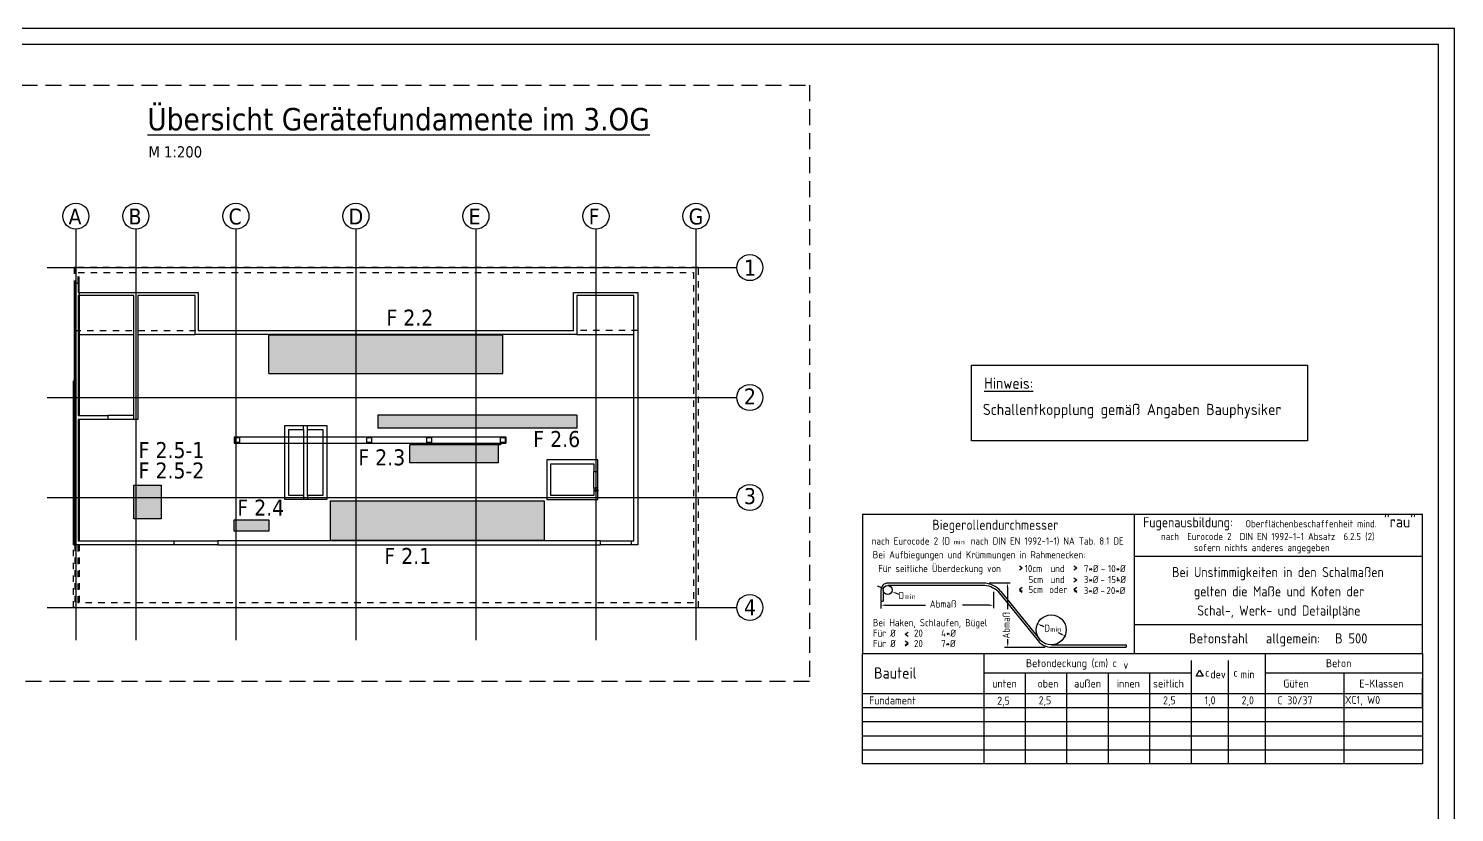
# Model space of a CAD drawing. Extents: x 22 to 185, y 12 to 71.
# Drawn here: x 162.88 to 185.16, y 49.49 to 61.74 of the extents above; entities that cross this region are included whole.
import ezdxf
from ezdxf.enums import TextEntityAlignment as Align

# ---------------------------------------------------------------- set-up
doc = ezdxf.new("R2010")
doc.units = 0
doc.header["$LTSCALE"] = 0.5
doc.header["$MEASUREMENT"] = 0
doc.header["$PDSIZE"] = 0.15
for name, pattern in [('AUSGEZOGEN', [1000.01, 1000, 0.01]), ('DOT', [0.175, 0.05, -0.125]), ('HIDDEN2', [0.187, 0.125, -0.062]), ('STRICHLINIE', [0.75, 0.5, -0.25]), ('VERDECKT', [0.375, 0.25, -0.125])]:
    doc.linetypes.add(name, pattern=pattern)
doc.layers.get('0').update_dxf_attribs({"linetype": 'CONTINUOUS'})
for name, color, linetype in [('ACHSEN', 7, 'CONTINUOUS'), ('BETON', 7, 'CONTINUOUS'), ('DETAIL', 7, 'CONTINUOUS'), ('DRUEBER', 7, 'CONTINUOUS'), ('grau_dunkel', 7, 'CONTINUOUS'), ('HILFE', 7, 'CONTINUOUS'), ('OBJEKT', 7, 'CONTINUOUS'), ('RAHMEN', 7, 'CONTINUOUS'), ('RND_BILD', 7, 'CONTINUOUS'), ('SFP_Achsen', 7, 'CONTINUOUS'), ('TEXT', 7, 'CONTINUOUS'), ('VERDECKT', 7, 'CONTINUOUS'), ('WD', 7, 'CONTINUOUS')]:
    doc.layers.add(name, color=color, linetype=linetype)
doc.layers.add('zila_01_rb_02_stb-fertig_05_schraff', color=144, linetype='CONTINUOUS', lineweight=9)
doc.styles.add('HELV', font='tahoma.ttf')
doc.styles.add('TXT', font='isocp.shx')

# ---------------------------------------------------------------- blocks, each defined once
blk = doc.blocks.new('Brüstung DG')
at = {"color": 0, "linetype": 'ByBlock', "lineweight": -2}
for p, q in [((0.285, 3.925), (0.35, 3.925)), ((0.35, 3.925), (0.35, 0.3))]:
    blk.add_line(p, q, dxfattribs=at)
for points in [[(0.125, 21.25), (0.05, 21.25), (0.05, 20.285), (0.125, 20.285)], [(0.285, 20.285), (0.35, 20.285), (0.35, 20.95)], [(0.075, 0), (0, 0), (0, 3.925), (0.075, 3.925)]]:
    blk.add_lwpolyline(points, dxfattribs=at)
blk.add_lwpolyline([(0.285, 20.285), (0.285, 20.285), (0.285, 20.285), (0.285, 20.95), (38.75, 20.95), (38.75, 0.3), (0.285, 0.3), (0.285, 3.925), (0.075, 3.925), (0.075, 0), (39.05, 0), (39.05, 21.25), (0.125, 21.25), (0.125, 20.285), (0.125, 20.285), (0.125, 20.285)], close=True, dxfattribs=at)
blk = doc.blocks.new('DG')
at = {"color": 0, "linetype": 'ByBlock', "lineweight": -2}
for p, q in [((0.35, 15.57), (0.35, 8.075)), ((0.35, 7.825), (0.35, 0.25))]:
    blk.add_line(p, q, dxfattribs=at)
for points in [[(0.125, 16.36), (0.05, 16.36), (0.05, 10.25), (0.075, 10.25)], [(0.285, 15.57), (0.285, 8.075), (2.15, 8.075), (2.15, 7.825), (0.285, 7.825), (0.285, 0.25), (6.27, 0.25), (6.27, 0), (0.075, 0), (0.075, 10.25), (0.125, 10.25), (0.125, 16.36), (0.285, 16.36), (0.285, 15.77), (7.8, 15.77), (7.8, 13.4), (31.25, 13.4), (31.25, 15.77), (35.275, 15.77), (35.275, 0), (34.875, 0), (34.875, 0.25), (35.025, 0.25), (35.025, 15.57), (31.45, 15.57), (31.45, 13.15), (7.6, 13.15), (7.6, 15.57), (4.025, 15.57), (4.025, 7.825), (3.775, 7.825), (3.775, 15.57), (0.285, 15.57)], [(0.35, 15.77), (0.35, 16.36), (0.285, 16.36)], [(0.075, 0), (0, 0), (0, 10.25), (0.075, 10.25)], [(13.21, 7.45), (15.825, 7.45), (15.825, 2.825), (13.21, 2.825), (13.21, 7.45)], [(13.46, 7.2), (14.375, 7.2), (14.375, 3.075), (13.46, 3.075), (13.46, 7.2)], [(14.375, 7.45), (14.625, 7.45)], [(14.625, 7.2), (15.575, 7.2), (15.575, 3.075), (14.625, 3.075), (14.625, 7.2)], [(32.775, 5.3), (29.575, 5.3), (29.575, 2.825), (32.775, 2.825), (32.775, 3.535), (32.525, 3.535), (32.525, 3.075), (29.825, 3.075), (29.825, 5.05), (32.525, 5.05), (32.525, 4.585), (32.775, 4.585), (32.775, 5.3)], [(14.625, 2.825), (14.375, 2.825)], [(9.03, 0.25), (9.03, 0), (32.925, 0), (32.925, 0.25), (9.03, 0.25)]]:
    blk.add_lwpolyline(points, dxfattribs=at)
for points in [[(10.085, 6.695), (10.385, 6.695), (10.385, 6.395), (10.085, 6.395)], [(18.325, 6.695), (18.625, 6.695), (18.625, 6.395), (18.325, 6.395)], [(22.075, 6.695), (22.375, 6.695), (22.375, 6.395), (22.075, 6.395)], [(26.675, 6.695), (26.975, 6.695), (26.975, 6.395), (26.675, 6.395)]]:
    blk.add_lwpolyline(points, close=True, dxfattribs=at)
at = {"layer": 'HILFE', "color": 102, "linetype": 'AUSGEZOGEN'}
blk.add_line((0.075, 0), (0, 0), dxfattribs=at)
blk = doc.blocks.new('A1-19-0')
at = {"layer": 'RAHMEN'}
for p, q in [((103.1, 59.4), (0, 59.4)), ((103.1, 0), (103.1, 59.4))]:
    blk.add_line(p, q, dxfattribs=at)
at = {"layer": 'RAHMEN', "color": 5}
for p, q in [((102.6, 58.9), (2, 58.9)), ((102.6, 0.5), (102.6, 58.9))]:
    blk.add_line(p, q, dxfattribs=at)

msp = doc.modelspace()

# ---------------------------------------------------------------- hatches: boundary and pattern name
at = {"layer": 'grau_dunkel', "transparency": 33554687}
for points in [[(170.2942, 56.3482), (170.2942, 56.9557), (166.6367, 56.9557), (166.6367, 56.3482)], [(168.3392, 55.6969), (168.3392, 55.4969), (171.4492, 55.4969), (171.4492, 55.6969)], [(170.2204, 54.9519), (170.2204, 55.2369), (168.8404, 55.2369), (168.8404, 54.9519)]]:
    msp.add_hatch(color=21, dxfattribs=at).paths.add_polyline_path(points)
at = {"layer": 'RND_BILD', "linetype": 'AUSGEZOGEN', "transparency": 33554687}
h = msp.add_hatch(color=21, dxfattribs=at)
h.paths.add_polyline_path([(164.9542, 54.6044), (164.5292, 54.6044), (164.5292, 54.0794), (164.9542, 54.0794)])
h.paths.add_polyline_path([(166.6367, 54.0644), (166.0967, 54.0644), (166.0967, 53.8844), (166.6367, 53.8844)])
h.paths.add_polyline_path([(170.9417, 54.3582), (167.5979, 54.3582), (167.5979, 53.7432), (170.9417, 53.7432)])
at = {"layer": 'WD', "linetype": 'AUSGEZOGEN', "transparency": 33554687}
h = msp.add_hatch(color=253, dxfattribs=at)
h.paths.add_polyline_path([(171.7804, 54.5319), (171.7492, 54.5319), (171.7492, 54.5265), (171.7804, 54.5094)])
h.paths.add_polyline_path([(171.7492, 54.5319), (171.7392, 54.5319), (171.7492, 54.5265)])
at = {"layer": 'zila_01_rb_02_stb-fertig_05_schraff'}
h = msp.add_hatch(dxfattribs=at)
h.set_pattern_fill('ANSI37', color=102, scale=0.125, angle=-45)
h.set_pattern_definition([(0, (143.952942, 42.982306), (3e-18, 0.015625), []), (90, (143.952942, 42.982306), (-0.015625, 4e-18), [])])
h.paths.add_polyline_path([(163.6742, 57.7644), (163.6579, 57.7644), (163.6579, 57.6169), (163.6742, 57.6169)])

# ---------------------------------------------------------------- linework, layer by layer
at = {"layer": 'ACHSEN', "color": 140, "linetype": 'AUSGEZOGEN'}
for p, q in [((163.6242, 58.6057), (163.6242, 52.1807)), ((164.5617, 58.6057), (164.5617, 52.1807)), ((166.1242, 58.6057), (166.1242, 52.1807)), ((167.9992, 58.6057), (167.9992, 52.1807)), ((169.8742, 58.6057), (169.8742, 52.1807)), ((171.7492, 58.6057), (171.7492, 52.1807)), ((173.3117, 58.6057), (173.3117, 52.1807)), ((163.1742, 58.0057), (173.9492, 58.0057)), ((163.1742, 55.9744), (173.9492, 55.9744)), ((163.1742, 54.4119), (173.9492, 54.4119)), ((163.1742, 52.6932), (173.9492, 52.6932))]:
    msp.add_line(p, q, dxfattribs=at)
at = {"layer": 'ACHSEN', "color": 102, "linetype": 'AUSGEZOGEN'}
for centre in [(163.6242, 58.8094), (164.5617, 58.8094), (166.1242, 58.8094), (167.9992, 58.8094), (169.8742, 58.8094), (171.7492, 58.8094), (173.3117, 58.8094), (174.1529, 58.0057), (174.1529, 55.9744), (174.1529, 54.4119), (174.1529, 52.6932)]:
    msp.add_circle(centre, 0.2038, dxfattribs=at)
at = {"layer": 'BETON', "color": 6, "linetype": 'AUSGEZOGEN'}
for p, q in [((166.6367, 56.3482), (166.6367, 56.9557)), ((166.6367, 56.9557), (170.2942, 56.9557)), ((170.2942, 56.3482), (170.2942, 56.9557)), ((166.6367, 56.3482), (170.2942, 56.3482)), ((171.4492, 55.6969), (168.3392, 55.6969)), ((168.3392, 55.6969), (168.3392, 55.4969)), ((171.4492, 55.6969), (171.4492, 55.4969)), ((171.4492, 55.4969), (168.3392, 55.4969)), ((170.2204, 55.2369), (168.8404, 55.2369)), ((168.8404, 54.9519), (168.8404, 55.2369)), ((170.2204, 55.2369), (170.2204, 54.9519)), ((170.2204, 54.9519), (168.8404, 54.9519)), ((164.5292, 54.0794), (164.5292, 54.6044)), ((164.5292, 54.6044), (164.9542, 54.6044)), ((164.9542, 54.6044), (164.9542, 54.0794)), ((167.5979, 54.3582), (170.9417, 54.3582)), ((167.5979, 54.3582), (167.5979, 53.7432)), ((170.9417, 54.3582), (170.9417, 53.7432)), ((164.9542, 54.0794), (164.5292, 54.0794)), ((166.0967, 53.8844), (166.0967, 54.0644)), ((166.0967, 54.0644), (166.6367, 54.0644)), ((166.6367, 54.0644), (166.6367, 53.8844)), ((166.6367, 53.8844), (166.0967, 53.8844)), ((167.5979, 53.7432), (170.9417, 53.7432))]:
    msp.add_line(p, q, dxfattribs=at)
at = {"layer": 'DETAIL', "color": 102, "linetype": 'STRICHLINIE'}
msp.add_lwpolyline([(162.7747, 51.5382), (162.7747, 60.8584), (175.0861, 60.8584), (175.0861, 51.5382)], close=True, dxfattribs=at)
at = {"layer": 'DRUEBER', "color": 7, "linetype": 'HIDDEN2'}
for p, q in [((172.4054, 57.0244), (171.3992, 57.0244)), ((167.1804, 55.4744), (167.1804, 55.5369)), ((167.2429, 55.4744), (167.2429, 55.5369)), ((167.1804, 55.3607), (167.2429, 55.3607)), ((167.1804, 55.2607), (167.2429, 55.2607)), ((167.1804, 54.4432), (167.1804, 54.3807)), ((167.2429, 54.4432), (167.2429, 54.3807))]:
    msp.add_line(p, q, dxfattribs=at)
at = {"layer": 'DRUEBER', "color": 7, "linetype": 'DOT'}
for p, q in [((166.8892, 55.3607), (166.9517, 55.3607)), ((166.8892, 55.2607), (166.9517, 55.2607)), ((167.4804, 55.3607), (167.5429, 55.3607)), ((167.4804, 55.2607), (167.5429, 55.2607))]:
    msp.add_line(p, q, dxfattribs=at)
at = {"layer": 'HILFE', "color": 102, "linetype": 'AUSGEZOGEN'}
for p, q in [((170.2554, 55.2732), (170.2554, 55.2369)), ((170.2554, 55.2369), (170.2204, 55.2369))]:
    msp.add_line(p, q, dxfattribs=at)
msp.add_lwpolyline([(177.6161, 56.4806), (182.866, 56.4806), (182.866, 55.3004), (177.6161, 55.3004)], close=True, dxfattribs=at)
at = {"layer": 'OBJEKT', "color": 7, "linetype": 'HIDDEN2'}
for p, q in [((163.6742, 57.6169), (163.6742, 57.5669)), ((163.5992, 57.0244), (165.5367, 57.0244))]:
    msp.add_line(p, q, dxfattribs=at)
at = {"layer": 'OBJEKT', "color": 7, "linetype": 'AUSGEZOGEN'}
for p, q in [((163.6742, 56.9619), (164.5304, 56.9619)), ((164.5929, 56.9619), (165.4867, 56.9619)), ((171.4492, 56.9619), (172.3429, 56.9619)), ((164.5304, 55.6932), (164.1242, 55.6932)), ((164.5304, 55.6307), (164.1242, 55.6307)), ((166.0954, 55.3607), (166.8892, 55.3607)), ((166.0954, 55.3607), (166.0954, 55.2607)), ((166.0954, 55.2607), (166.8892, 55.2607)), ((166.9517, 55.3607), (167.1804, 55.3607)), ((166.9517, 55.2607), (167.1804, 55.2607)), ((167.2429, 55.3607), (167.4804, 55.3607)), ((167.2429, 55.2607), (167.4804, 55.2607)), ((167.5429, 55.3607), (170.3429, 55.3607)), ((167.5429, 55.2607), (170.3429, 55.2607)), ((170.3429, 55.3607), (170.3429, 55.2607)), ((171.7179, 54.5582), (171.7179, 54.8207)), ((171.7804, 54.5582), (171.7804, 54.8207)), ((165.1542, 53.7369), (165.8442, 53.7369)), ((171.8179, 53.7369), (172.3054, 53.7369)), ((165.8442, 53.6744), (165.1542, 53.6744)), ((172.3054, 53.6744), (171.8179, 53.6744))]:
    msp.add_line(p, q, dxfattribs=at)
at = {"layer": 'RAHMEN', "color": 5, "linetype": 'Continuous'}
for p, q in [((175.9116, 54.1513), (184.6616, 54.1513)), ((175.9116, 54.1513), (175.9116, 51.9722)), ((180.1608, 51.9722), (180.1608, 54.1513)), ((184.6616, 51.9722), (184.6616, 54.1513)), ((184.6616, 51.1187), (184.6616, 51.581))]:
    msp.add_line(p, q, dxfattribs=at)
at = {"layer": 'RAHMEN', "color": 7, "linetype": 'AUSGEZOGEN'}
for p, q in [((180.1608, 53.4938), (184.6616, 53.4938)), ((178.4097, 53.3086), (178.366, 53.3391)), ((178.4097, 53.3086), (178.366, 53.278)), ((179.2596, 53.3086), (179.2159, 53.3391)), ((179.2596, 53.3086), (179.2159, 53.278)), ((179.2601, 53.1188), (179.2164, 53.1494)), ((179.2601, 53.1188), (179.2164, 53.0883)), ((178.366, 52.9807), (178.4097, 53.0113)), ((178.366, 52.9807), (178.4097, 52.9502)), ((178.366, 52.9613), (178.4097, 52.9308)), ((179.2159, 52.9807), (179.2596, 53.0113)), ((179.2159, 52.9807), (179.2596, 52.9502)), ((179.2159, 52.9613), (179.2596, 52.9308)), ((180.1608, 52.4299), (184.6616, 52.4299)), ((176.581, 52.278), (176.6247, 52.3085)), ((176.581, 52.278), (176.6247, 52.2474)), ((176.6247, 52.1371), (176.581, 52.1677)), ((176.6247, 52.1371), (176.581, 52.1065)), ((176.6247, 52.1177), (176.581, 52.0871)), ((175.9116, 51.3497), (184.6616, 51.3497)), ((175.9116, 51.1297), (184.6616, 51.1297)), ((175.9116, 50.9097), (184.6616, 50.9097)), ((175.9116, 50.6897), (184.6616, 50.6897)), ((175.9116, 50.4697), (184.6616, 50.4697))]:
    msp.add_line(p, q, dxfattribs=at)
at = {"layer": 'RAHMEN', "color": 7, "linetype": 'Continuous'}
for p, q in [((176.2413, 52.9926), (176.148, 53.0285)), ((177.8028, 53.0731), (176.3073, 53.0731)), ((177.7901, 53.0377), (176.3073, 53.0377)), ((177.8942, 53.0765), (178.2204, 53.0765)), ((176.201, 52.9668), (176.201, 52.7897)), ((176.2364, 52.9668), (176.2364, 52.7897)), ((176.4271, 52.9211), (176.4741, 52.903)), ((177.9609, 52.9371), (177.9609, 52.6837)), ((178.0253, 52.9484), (178.6553, 52.1731)), ((178.0738, 52.9442), (178.68, 52.1981)), ((178.178, 53.0091), (178.178, 52.6682)), ((176.201, 52.7897), (176.2364, 52.7897)), ((176.201, 52.7783), (176.201, 52.6779)), ((176.2685, 52.7287), (176.8967, 52.7287)), ((177.8934, 52.7287), (177.475, 52.7287)), ((178.7527, 52.3904), (178.7088, 52.4093)), ((178.1826, 52.1387), (178.1826, 52.1978)), ((179.0148, 52.2774), (178.9739, 52.295)), ((177.8123, 50.2756), (177.8123, 51.9722)), ((178.1314, 52.0712), (178.7648, 52.0712)), ((178.8648, 52.1093), (180.0341, 52.1088)), ((178.8648, 52.0734), (180.0341, 52.0734)), ((180.0341, 52.1088), (180.0341, 52.0734)), ((182.21, 50.2497), (182.21, 51.9722)), ((181.0514, 50.2497), (181.0514, 51.8627)), ((181.6307, 50.2497), (181.6307, 51.8627)), ((178.4601, 50.2497), (178.4601, 51.6703)), ((179.1079, 50.2497), (179.1079, 51.6703)), ((179.7557, 50.2497), (179.7557, 51.6703)), ((180.4036, 50.2497), (180.4036, 51.6703)), ((183.4358, 50.2497), (183.4358, 51.6703)), ((177.8123, 50.2497), (177.8123, 51.3497)), ((181.0514, 50.2497), (181.0514, 51.3497))]:
    msp.add_line(p, q, dxfattribs=at)
at = {"layer": 'RAHMEN', "color": 1, "linetype": 'Continuous'}
for p, q in [((177.8123, 51.6703), (181.0514, 51.6703)), ((182.21, 51.6703), (184.6616, 51.6703))]:
    msp.add_line(p, q, dxfattribs=at)
at = {"layer": 'RAHMEN', "color": 5, "linetype": 'AUSGEZOGEN'}
msp.add_lwpolyline([(175.9116, 51.9722), (184.6616, 51.9722), (184.6616, 50.2497), (175.9116, 50.2497)], close=True, dxfattribs=at)
at = {"layer": 'RAHMEN', "color": 1, "linetype": 'Continuous'}
msp.add_lwpolyline([(181.1802, 51.7149), (181.2347, 51.6205), (181.1257, 51.6205)], close=True, dxfattribs=at)
at = {"layer": 'RAHMEN', "color": 7, "linetype": 'Continuous'}
for centre, radius in [((176.3073, 52.9668), 0.0709), ((178.8618, 52.3434), 0.2341)]:
    msp.add_circle(centre, radius, dxfattribs=at)
for centre, radius, start, end in [((176.3073, 52.9668), 0.1063, 89.99998, 180), ((177.7901, 52.6834), 0.3543, 48.41068, 90), ((177.8028, 52.724), 0.3491, 39.09564, 90), ((178.8648, 52.3434), 0.27, 219.09564, 270)]:
    msp.add_arc(centre, radius, start, end, dxfattribs=at)
for p in [(179.8991, 53.1539), (178.6469, 52.4361), (179.0767, 52.2507)]:
    msp.add_point(p, dxfattribs=at)
for points in [[(178.1893, 53.0091), (178.1668, 53.0091), (178.178, 53.0766)], [(176.1892, 53.0033), (176.1955, 53.0196), (176.2413, 52.9926)], [(176.4239, 52.913), (176.4302, 52.9293), (176.3782, 52.9399)], [(176.2685, 52.7175), (176.2685, 52.74), (176.201, 52.7287)], [(177.8934, 52.7175), (177.8934, 52.74), (177.9609, 52.7287)], [(178.7044, 52.399), (178.7133, 52.4197), (178.6469, 52.4361)], [(178.1938, 52.1387), (178.1713, 52.1387), (178.1826, 52.0712)], [(179.0103, 52.2671), (179.0192, 52.2878), (179.0767, 52.2507)]]:
    msp.add_solid(points, dxfattribs=at)
at = {"layer": 'WD', "color": 7, "linetype": 'AUSGEZOGEN'}
msp.add_line((171.7392, 54.5319), (171.7804, 54.5094), dxfattribs=at)
msp.add_lwpolyline([(171.7392, 54.5319), (171.7804, 54.5319), (171.7804, 54.5094), (171.7392, 54.5094)], close=True, dxfattribs=at)

# ---------------------------------------------------------------- block references
at = {"layer": 'BETON', "color": 6, "linetype": 'AUSGEZOGEN', "xscale": 0.25, "yscale": 0.25, "zscale": 0.25}
msp.add_blockref('DG', (163.5867, 53.6744), dxfattribs=at)
at = {"layer": 'RAHMEN', "color": 7, "linetype": 'AUSGEZOGEN', "xscale": 0.5, "yscale": 0.5, "zscale": 0.5}
msp.add_blockref('A1-19-0', (133.6116, 32.0422), dxfattribs=at)
at = {"layer": 'VERDECKT', "color": 7, "linetype": 'VERDECKT', "xscale": 0.25, "yscale": 0.25, "zscale": 0.25}
msp.add_blockref('Brüstung DG', (163.5867, 52.6932), dxfattribs=at)

# ---------------------------------------------------------------- texts
at = {"layer": 'ACHSEN', "color": 6, "linetype": 'AUSGEZOGEN', "style": 'HELV'}
for s, p in [('1', (174.0617, 57.8778)), ('2', (174.0617, 55.8668)), ('3', (174.0617, 54.3087)), ('4', (174.0617, 52.5731))]:
    msp.add_text(s, height=0.25, dxfattribs=at).set_placement(p)
at = {"layer": 'RAHMEN', "color": 1, "linetype": 'Continuous', "style": 'TXT', "width": 0.95}
for s, p in [('Biegerollendurchmesser', (177.9895, 53.907)), ('Fugenausbildung:', (180.9976, 53.9465)), ('Bei Unstimmigkeiten in den Schalmaßen', (182.4041, 53.1672)), ('gelten die Maße und Koten der', (182.421, 52.8672)), ('Schal-, Werk- und Detailpläne', (182.4175, 52.5672))]:
    msp.add_text(s, height=0.1575, dxfattribs=at).set_placement(p, align=Align.CENTER)
at = {"layer": 'RAHMEN', "color": 7, "linetype": 'Continuous', "style": 'TXT'}
for s, p in [('Oberflächenbeschaffenheit mind.', (181.896, 53.9465)), ('nach  Eurocode 2  DIN EN 1992-1-1 Absatz  6.2.5 (2)', (180.5778, 53.7466)), ('Bei Aufbiegungen und Krümmungen in Rahmenecken:', (176.0734, 53.4618)), ('sofern nichts anderes angegeben', (181.0911, 53.5734)), ('10cm', (178.4466, 53.2456)), ('und', (178.8509, 53.2456)), ('7*%%C', (179.3726, 53.2456)), ('-', (179.6341, 53.2456)), ('10*%%C', (179.749, 53.2456)), ('5cm', (178.506, 52.9177)), ('5cm', (178.507, 53.0737)), ('oder', (178.8306, 52.9177)), ('und', (178.8514, 53.0737)), ('3*%%C', (179.3711, 53.0737)), ('-', (179.6326, 53.0737)), ('15*%%C', (179.749, 53.0737)), ('D', (176.4762, 52.8243)), ('Abmaß', (176.9642, 52.6923)), ('3*%%C', (179.3697, 52.9019)), ('-', (179.6312, 52.9019)), ('20*%%C', (179.7245, 52.9019)), ('Bei Haken, Schlaufen, Bügel', (176.0756, 52.4)), ('D', (178.7534, 52.3139)), ('Für %%C', (176.0753, 52.2361)), ('Für %%C', (176.0755, 52.0741)), ('20', (176.7173, 52.2361)), ('20', (176.7175, 52.0741)), ('4*%%C', (177.1412, 52.2361)), ('7*%%C', (177.1412, 52.0741))]:
    msp.add_text(s, height=0.1125, dxfattribs=at).set_placement(p)
msp.add_text('nach Eurocode 2 (D     nach DIN EN 1992-1-1) NA Tab. 8.1 DE', height=0.1125, dxfattribs=at).set_placement((178.0256, 53.676), align=Align.CENTER)
msp.add_text('Für seitliche Überdeckung von', height=0.1125, dxfattribs=at).set_placement((178.0743, 53.2456), align=Align.RIGHT)
msp.add_text('Abmaß', height=0.1125, rotation=90, dxfattribs=at).set_placement((178.2145, 52.2064))
at = {"layer": 'RAHMEN', "color": 1, "linetype": 'Continuous', "style": 'TXT'}
for s, height, p in [('Betonstahl', 0.1575, (181.0123, 52.1313)), ('allgemein:', 0.1575, (182.2157, 52.1313)), ('B 500 ', 0.1575, (183.2944, 52.1313)), ('Bauteil', 0.175, (176.0943, 51.582)), ('Betondeckung (cm) c', 0.125, (178.4679, 51.7604)), ('v', 0.125, (179.9895, 51.7339)), ('c', 0.125, (181.2663, 51.6121)), ('dev', 0.125, (181.3478, 51.5857)), ('c', 0.125, (181.7085, 51.6121)), ('min', 0.125, (181.8171, 51.5857)), ('Beton', 0.125, (183.1541, 51.7604))]:
    msp.add_text(s, height=height, dxfattribs=at).set_placement(p)
at = {"layer": 'SFP_Achsen', "color": 6, "linetype": 'AUSGEZOGEN', "style": 'HELV'}
for s, p in [('A', (163.5101, 58.679)), ('B', (164.4476, 58.679)), ('C', (166.0101, 58.679)), ('D', (167.8851, 58.679)), ('E', (169.7601, 58.679)), ('F', (171.6351, 58.679)), ('G', (173.1976, 58.679))]:
    msp.add_text(s, height=0.25, dxfattribs=at).set_placement(p)
at = {"layer": 'TEXT', "color": 5, "linetype": 'AUSGEZOGEN', "style": 'HELV'}
msp.add_text('%%UÜbersicht Gerätefundamente im 3.OG', height=0.35, dxfattribs=at).set_placement((164.7416, 60.1501))
at = {"layer": 'TEXT', "color": 1, "linetype": 'AUSGEZOGEN'}
for s, style, p in [('M 1:200', 'HELV', (164.7578, 59.7267)), ('%%UHinweis:', 'TXT', (177.8143, 56.1106)), ('Schallentkopplung gemäß Angaben Bauphysiker', 'TXT', (177.7926, 55.7016))]:
    msp.add_text(s, height=0.175, dxfattribs=dict(at, style=style)).set_placement(p)
at = {"layer": 'TEXT', "color": 6, "linetype": 'AUSGEZOGEN', "style": 'HELV'}
for s, p in [('F 2.2', (168.4759, 57.0981)), ('F 2.5-1', (164.6045, 55.0282)), ('F 2.6', (170.7701, 55.202)), ('F 2.3', (168.0369, 54.9149)), ('F 2.5-2', (164.6045, 54.7095)), ('F 2.4', (166.1465, 54.1288)), ('F 2.1', (168.443, 53.3733))]:
    msp.add_text(s, height=0.25, dxfattribs=at).set_placement(p)
at = {"layer": 'TEXT', "color": 1, "style": 'TXT'}
msp.add_text('"rau"', height=0.175, dxfattribs=at).set_placement((184.0609, 53.9461))
at = {"layer": 'TEXT', "color": 7, "linetype": 'AUSGEZOGEN', "style": 'TXT'}
for s, height, p in [('min', 0.08016, (177.3353, 53.6783)), ('min', 0.08016, (176.5668, 52.823)), ('min', 0.08016, (178.844, 52.3126)), ('unten', 0.125, (177.9403, 51.4422)), ('oben', 0.125, (178.6479, 51.4422)), ('außen', 0.125, (179.2193, 51.4422)), ('innen', 0.125, (179.8859, 51.4422)), ('seitlich', 0.125, (180.4536, 51.4422)), ('Güten', 0.125, (182.4879, 51.4422)), ('E-Klassen', 0.125, (183.6755, 51.4422)), ('Fundament', 0.125, (176.016, 51.1781)), ('2,5', 0.125, (178.018, 51.1742)), ('2,5', 0.125, (178.6658, 51.18)), ('2,5', 0.125, (180.6092, 51.18)), ('1,0', 0.125, (181.257, 51.18)), ('2,0', 0.125, (181.8363, 51.18)), ('C 30/37', 0.125, (182.3971, 51.18)), ('XC1, W0', 0.125, (183.4502, 51.1868))]:
    msp.add_text(s, height=height, dxfattribs=at).set_placement(p)

doc.saveas('drawing.dxf')
